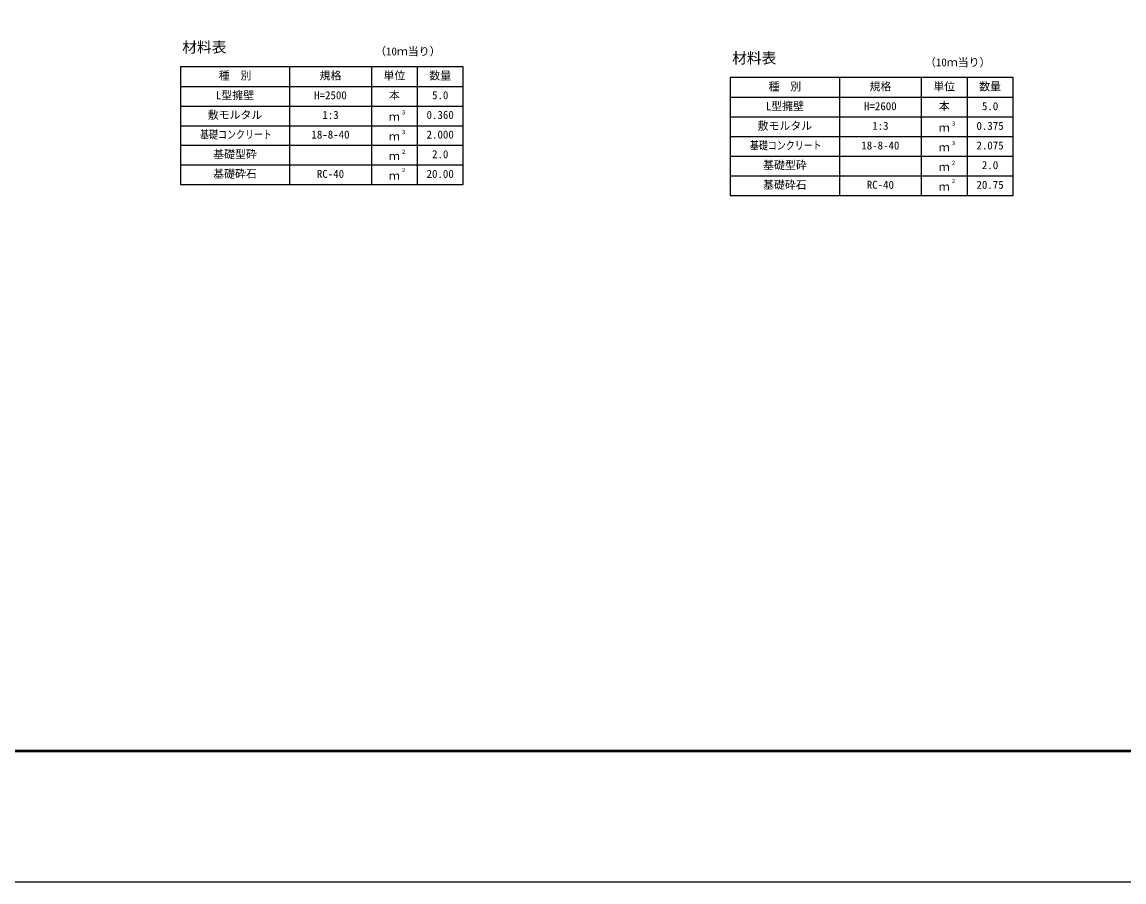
# Model space of a CAD drawing. Units: millimetres, scale not verified. Extents: x -50400 to 50400, y -17820 to 17820.
# Drawn here: x 9953 to 20048, y -17820 to -9945 of the extents above; entities that cross this region are included whole.
import ezdxf
from ezdxf.enums import TextEntityAlignment as Align

# ---------------------------------------------------------------- set-up
doc = ezdxf.new("R2010")
doc.units = ezdxf.units.MM
doc.header["$LTSCALE"] = 60
for name, color, linetype, lineweight in [('0-2_Defpoints', 5, 'Continuous', 25), ('0-4_HYO', 3, 'Continuous', 25), ('0-5_HYO2', 4, 'Continuous', 25), ('0-8_TXT', 7, 'Continuous', 25), ('0-9_WAKU', 3, 'Continuous', 25)]:
    doc.layers.add(name, color=color, linetype=linetype, lineweight=lineweight)
doc.styles.add('ＭＳ ゴシック', font='')
doc.styles.get('ＭＳ ゴシック').set_extended_font_data('MS Gothic')

msp = doc.modelspace()

# ---------------------------------------------------------------- linework, layer by layer
at = {"layer": '0-2_Defpoints'}
msp.add_lwpolyline([(0, -17820), (50400, -17820), (50400, 17820), (0, 17820)], close=True, dxfattribs=at)
at = {"layer": '0-4_HYO'}
for p, q in [((12404.5, -10353.94), (12404.5, -11433.94)), ((13154.5, -10353.94), (13154.5, -11433.94)), ((13574.5, -10353.94), (13574.5, -11433.94)), ((17442, -10453.94), (17442, -11533.94)), ((18192, -10453.94), (18192, -11533.94)), ((18612, -10453.94), (18612, -11533.94)), ((11404.5, -10533.94), (13994.5, -10533.94)), ((16442, -10633.94), (19032, -10633.94))]:
    msp.add_line(p, q, dxfattribs=at)
for points in [[(11404.5, -11433.94), (13994.5, -11433.94), (13994.5, -10353.94), (11404.5, -10353.94)], [(16442, -11533.94), (19032, -11533.94), (19032, -10453.94), (16442, -10453.94)]]:
    msp.add_lwpolyline(points, close=True, dxfattribs=at)
at = {"layer": '0-5_HYO2'}
for p, q in [((11404.5, -10713.94), (13994.5, -10713.94)), ((11404.5, -10893.94), (13994.5, -10893.94)), ((16442, -10813.94), (19032, -10813.94)), ((16442, -10993.94), (19032, -10993.94)), ((11404.5, -11073.94), (13994.5, -11073.94)), ((16442, -11173.94), (19032, -11173.94)), ((11404.5, -11253.94), (13994.5, -11253.94)), ((16442, -11353.94), (19032, -11353.94))]:
    msp.add_line(p, q, dxfattribs=at)
at = {"layer": '0-9_WAKU', "lineweight": 50}
msp.add_lwpolyline([(1200, -16620), (49200, -16620), (49200, 16620), (1200, 16620)], close=True, dxfattribs=at)

# ---------------------------------------------------------------- texts
at = {"layer": '0-8_TXT', "style": 'ＭＳ ゴシック'}
for s, height, p in [('材料表', 98.97, (11421.17, -10253.94)), ('（10ｍ当り）', 73.31, (13187.83, -10272.28)), ('材料表', 98.97, (16458.67, -10353.94)), ('（10ｍ当り）', 73.31, (18225.33, -10372.28)), ('種\u3000別', 73.31, (11754.5, -10493.94)), ('規格', 73.31, (12679.5, -10493.94)), ('単位', 73.31, (13264.5, -10493.94)), ('数量', 73.31, (13684.5, -10493.94)), ('種\u3000別', 73.31, (16792, -10593.94)), ('規格', 73.31, (17717, -10593.94)), ('単位', 73.31, (18302, -10593.94)), ('数量', 73.31, (18722, -10593.94)), ('L型擁壁', 73.31, (11729.5, -10673.94)), ('H=2500', 73.31, (12629.5, -10673.94)), ('本', 73.31, (13314.5, -10673.94)), ('5.0', 73.31, (13709.5, -10673.94)), ('L型擁壁', 73.31, (16767, -10773.94)), ('H=2600', 73.31, (17667, -10773.94)), ('本', 73.31, (18352, -10773.94)), ('5.0', 73.31, (18747, -10773.94)), ('敷モルタル', 73.31, (11654.5, -10853.94)), ('1:3', 73.31, (12704.5, -10853.94)), ('ｍ', 73.31, (13314.5, -10870.61)), ('３', 36.66, (13423.74, -10803.33)), ('0.360', 73.31, (13659.5, -10853.94)), ('敷モルタル', 73.31, (16692, -10953.94)), ('1:3', 73.31, (17742, -10953.94)), ('ｍ', 73.31, (18352, -10970.61)), ('３', 36.66, (18461.24, -10903.33)), ('0.375', 73.31, (18697, -10953.94)), ('18-8-40', 73.31, (12604.5, -11033.94)), ('ｍ', 73.31, (13314.5, -11050.61)), ('３', 36.66, (13423.74, -10983.33)), ('2.000', 73.31, (13659.5, -11033.94)), ('18-8-40', 73.31, (17642, -11133.94)), ('ｍ', 73.31, (18352, -11150.61)), ('３', 36.66, (18461.24, -11083.33)), ('2.075', 73.31, (18697, -11133.94)), ('基礎型砕', 73.31, (11704.5, -11213.94)), ('ｍ', 73.31, (13314.5, -11230.61)), ('２', 36.66, (13423.74, -11163.33)), ('2.0', 73.31, (13709.5, -11213.94)), ('基礎砕石', 73.31, (11704.5, -11393.94)), ('RC-40', 73.31, (12654.5, -11393.94)), ('２', 36.66, (13423.74, -11329.99)), ('20.00', 73.31, (13659.5, -11393.94)), ('基礎型砕', 73.31, (16742, -11313.94)), ('ｍ', 73.31, (18352, -11330.61)), ('２', 36.66, (18461.24, -11263.33)), ('2.0', 73.31, (18747, -11313.94)), ('ｍ', 73.31, (13314.5, -11410.61)), ('基礎砕石', 73.31, (16742, -11493.94)), ('RC-40', 73.31, (17692, -11493.94)), ('２', 36.66, (18461.24, -11429.99)), ('20.75', 73.31, (18697, -11493.94)), ('ｍ', 73.31, (18352, -11510.61))]:
    msp.add_text(s, height=height, dxfattribs=at).set_placement(p, align=Align.BOTTOM_LEFT)
at = {"layer": '0-8_TXT', "style": 'ＭＳ ゴシック', "width": 0.8}
for p in [(11584.5, -11033.94), (16622, -11133.94)]:
    msp.add_text('基礎コンクリート', height=73.31, dxfattribs=at).set_placement(p, align=Align.BOTTOM_LEFT)

doc.saveas('drawing.dxf')
